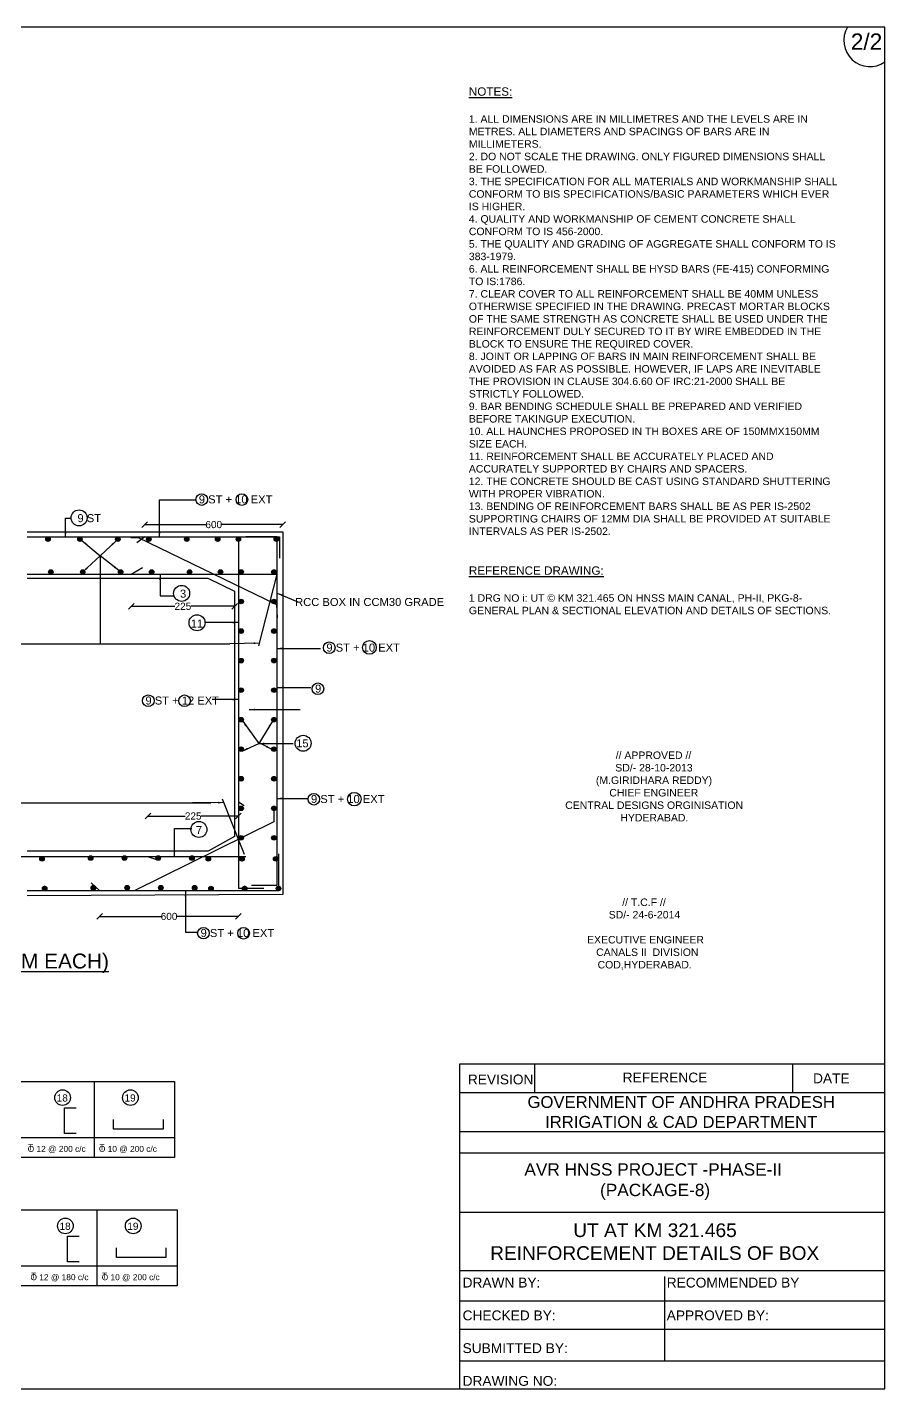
# Model space of a CAD drawing. Header units: millimetres. Extents: x 5124 to 6568637, y 2311 to 91879094.
# Drawn here: x 3749275 to 3763651, y 45933175 to 45955991 of the extents above; entities that cross this region are included whole.
import ezdxf

# ---------------------------------------------------------------- set-up
doc = ezdxf.new("R2010")
doc.units = ezdxf.units.MM
doc.header["$MEASUREMENT"] = 0
for name, color, linetype in [('DIMENSION', 7, 'Continuous'), ('DRAWING', 7, 'Continuous'), ('TEXT', 7, 'Continuous')]:
    doc.layers.add(name, color=color, linetype=linetype)
doc.styles.get("Standard").update_dxf_attribs({"font": 'arial.ttf', "height": 120})
doc.dimstyles.get("Standard").update_dxf_attribs({"dimtxt": 200, "dimasz": 110, "dimexe": 0.18, "dimexo": 0.0625, "dimgap": 0.09, "dimtad": 0, "dimtih": 1, "dimtoh": 1, "dimdec": 0, "dimzin": 0, "dimdsep": 46, "dimtxsty": 'Standard', "dimblk": 'OBLIQUE', "dimcen": 0.09, "dimse1": 1, "dimse2": 1, "dimadec": 0, "dimazin": 0, "dimtfac": 1, "dimtdec": 0, "dimtofl": 0, "dimtmove": 0, "dimatfit": 3, "dimfxl": 1, "dimtolj": 1, "dimtzin": 0, "dimarcsym": 0})

# ---------------------------------------------------------------- blocks, each defined once
blk = doc.blocks.new('_Oblique')
at = {"color": 0, "linetype": 'ByBlock', "lineweight": -2}
blk.add_line((-0.5, -0.5), (0.5, 0.5), dxfattribs=at)
blk = doc.blocks.new('*D106')
at = {"layer": 'Defpoints', "color": 0, "linetype": 'Continuous', "transparency": 16777216}
for p in [(3750490, 45941520), (3752816, 45941520), (3752816, 45941090)]:
    blk.add_point(p, dxfattribs=at)
at = {"layer": 'DIMENSION', "color": 0, "linetype": 'Continuous', "lineweight": -2, "transparency": 16777216}
for p, q in [((3750490, 45941090), (3751520, 45941090)), ((3752816, 45941090), (3751786, 45941090))]:
    blk.add_line(p, q, dxfattribs=at)
at = {"layer": 'DIMENSION', "color": 0, "linetype": 'Continuous', "lineweight": -2, "transparency": 16777216, "xscale": 95, "yscale": 95, "zscale": 95, "rotation": 180}
blk.add_blockref('_Oblique', (3750490, 45941090), dxfattribs=at)
at = {"layer": 'DIMENSION', "color": 0, "linetype": 'Continuous', "lineweight": -2, "transparency": 16777216, "xscale": 95, "yscale": 95, "zscale": 95}
blk.add_blockref('_Oblique', (3752816, 45941090), dxfattribs=at)
at = {"layer": 'DIMENSION', "color": 0, "linetype": 'Continuous', "transparency": 16777216, "insert": (3751653, 45941090), "char_height": 120, "attachment_point": 5}
blk.add_mtext('\\A1;600', dxfattribs=at)
blk = doc.blocks.new('*D107')
at = {"layer": 'Defpoints', "color": 0, "linetype": 'Continuous', "transparency": 16777216}
for p in [(3751300, 45942776), (3751300, 45942773), (3752816, 45942776)]:
    blk.add_point(p, dxfattribs=at)
at = {"layer": 'DIMENSION', "color": 0, "linetype": 'Continuous', "lineweight": -2, "transparency": 16777216}
for p, q in [((3751300, 45942773), (3751924, 45942773)), ((3752816, 45942773), (3752192, 45942773))]:
    blk.add_line(p, q, dxfattribs=at)
at = {"layer": 'DIMENSION', "color": 0, "linetype": 'Continuous', "lineweight": -2, "transparency": 16777216, "xscale": 95, "yscale": 95, "zscale": 95, "rotation": 180}
blk.add_blockref('_Oblique', (3751300, 45942773), dxfattribs=at)
at = {"layer": 'DIMENSION', "color": 0, "linetype": 'Continuous', "lineweight": -2, "transparency": 16777216, "xscale": 95, "yscale": 95, "zscale": 95}
blk.add_blockref('_Oblique', (3752816, 45942773), dxfattribs=at)
at = {"layer": 'DIMENSION', "color": 0, "linetype": 'Continuous', "transparency": 16777216, "insert": (3752058, 45942773), "char_height": 120, "attachment_point": 5}
blk.add_mtext('\\A1;225', dxfattribs=at)
blk = doc.blocks.new('*D108')
at = {"layer": 'Defpoints', "color": 0, "linetype": 'Continuous', "transparency": 16777216}
for p in [(3751019, 45946823), (3751019, 45946287), (3752750, 45946296)]:
    blk.add_point(p, dxfattribs=at)
at = {"layer": 'DIMENSION', "color": 0, "linetype": 'Continuous', "lineweight": -2, "transparency": 16777216}
for p, q in [((3751019, 45946287), (3751751, 45946287)), ((3752750, 45946287), (3752019, 45946287))]:
    blk.add_line(p, q, dxfattribs=at)
at = {"layer": 'DIMENSION', "color": 0, "linetype": 'Continuous', "lineweight": -2, "transparency": 16777216, "xscale": 95, "yscale": 95, "zscale": 95, "rotation": 180}
blk.add_blockref('_Oblique', (3751019, 45946287), dxfattribs=at)
at = {"layer": 'DIMENSION', "color": 0, "linetype": 'Continuous', "lineweight": -2, "transparency": 16777216, "xscale": 95, "yscale": 95, "zscale": 95}
blk.add_blockref('_Oblique', (3752750, 45946287), dxfattribs=at)
at = {"layer": 'DIMENSION', "color": 0, "linetype": 'Continuous', "transparency": 16777216, "insert": (3751885, 45946287), "char_height": 120, "attachment_point": 5}
blk.add_mtext('\\A1;225', dxfattribs=at)
blk = doc.blocks.new('*D109')
at = {"layer": 'Defpoints', "color": 0, "linetype": 'Continuous', "transparency": 16777216}
for p in [(3751245, 45947451), (3753560, 45947656), (3753560, 45947537)]:
    blk.add_point(p, dxfattribs=at)
at = {"layer": 'DIMENSION', "color": 0, "linetype": 'Continuous', "lineweight": -2, "transparency": 16777216}
for p, q in [((3751245, 45947656), (3752270, 45947656)), ((3753560, 45947656), (3752535, 45947656))]:
    blk.add_line(p, q, dxfattribs=at)
at = {"layer": 'DIMENSION', "color": 0, "linetype": 'Continuous', "lineweight": -2, "transparency": 16777216, "xscale": 95, "yscale": 95, "zscale": 95, "rotation": 180}
blk.add_blockref('_Oblique', (3751245, 45947656), dxfattribs=at)
at = {"layer": 'DIMENSION', "color": 0, "linetype": 'Continuous', "lineweight": -2, "transparency": 16777216, "xscale": 95, "yscale": 95, "zscale": 95}
blk.add_blockref('_Oblique', (3753560, 45947656), dxfattribs=at)
at = {"layer": 'DIMENSION', "color": 0, "linetype": 'Continuous', "transparency": 16777216, "insert": (3752402, 45947656), "char_height": 120, "attachment_point": 5}
blk.add_mtext('\\A1;600', dxfattribs=at)

msp = doc.modelspace()

# ---------------------------------------------------------------- hatches: boundary and pattern name
at = {"layer": 'DRAWING', "linetype": 'Continuous'}
for points in [[(3749587, 45947414, 1), (3749661.5, 45947414, 1)], [(3749587, 45947412.6, 1), (3749661.5, 45947412.6, 1)], [(3750121.5, 45947414, 1), (3750196, 45947414, 1)], [(3750121.5, 45947412.6, 1), (3750196, 45947412.6, 1)], [(3750757.8, 45947414, 1), (3750832.4, 45947414, 1)], [(3750757.8, 45947412.6, 1), (3750832.4, 45947412.6, 1)], [(3751276.1, 45947414, 1), (3751350.6, 45947414, 1)], [(3751276.1, 45947412.6, 1), (3751350.6, 45947412.6, 1)], [(3751912.5, 45947414, 1), (3751987, 45947414, 1)], [(3751912.5, 45947412.6, 1), (3751987, 45947412.6, 1)], [(3752431.1, 45947414, 1), (3752505.6, 45947414, 1)], [(3752431.1, 45947412.6, 1), (3752505.6, 45947412.6, 1)], [(3752778.4, 45947414, 1), (3752852.9, 45947414, 1)], [(3752778.4, 45947412.6, 1), (3752852.9, 45947412.6, 1)], [(3753414.7, 45947414, 1), (3753489.2, 45947414, 1)], [(3753414.7, 45947412.6, 1), (3753489.2, 45947412.6, 1)], [(3749634.3, 45946862.8, 1), (3749708.8, 45946862.8, 1)], [(3749634.3, 45946861.3, 1), (3749708.8, 45946861.3, 1)], [(3750168.8, 45946862.8, 1), (3750243.3, 45946862.8, 1)], [(3750168.8, 45946861.3, 1), (3750243.3, 45946861.3, 1)], [(3750805.1, 45946862.8, 1), (3750879.7, 45946862.8, 1)], [(3750805.1, 45946861.3, 1), (3750879.7, 45946861.3, 1)], [(3751323.4, 45946862.8, 1), (3751397.9, 45946862.8, 1)], [(3751323.4, 45946861.3, 1), (3751397.9, 45946861.3, 1)], [(3751959.7, 45946862.8, 1), (3752034.3, 45946862.8, 1)], [(3751959.7, 45946861.3, 1), (3752034.3, 45946861.3, 1)], [(3752478.3, 45946862.8, 1), (3752552.9, 45946862.8, 1)], [(3752478.3, 45946861.3, 1), (3752552.9, 45946861.3, 1)], [(3752824.3, 45946862.8, 1), (3752898.8, 45946862.8, 1)], [(3752824.3, 45946861.3, 1), (3752898.8, 45946861.3, 1)], [(3752825.7, 45946862.8, 1), (3752900.2, 45946862.8, 1)], [(3752825.7, 45946861.3, 1), (3752900.2, 45946861.3, 1)], [(3753372.9, 45946862.8, 1), (3753447.4, 45946862.8, 1)], [(3753372.9, 45946861.3, 1), (3753447.4, 45946861.3, 1)], [(3753374.3, 45946862.8, 1), (3753448.8, 45946862.8, 1)], [(3753374.3, 45946861.3, 1), (3753448.8, 45946861.3, 1)], [(3752824.3, 45946367.8, 1), (3752898.8, 45946367.8, 1)], [(3752824.3, 45946366.4, 1), (3752898.8, 45946366.4, 1)], [(3752825.7, 45946367.8, 1), (3752900.2, 45946367.8, 1)], [(3752825.7, 45946366.4, 1), (3752900.2, 45946366.4, 1)], [(3753372.9, 45946367.8, 1), (3753447.4, 45946367.8, 1)], [(3753372.9, 45946366.4, 1), (3753447.4, 45946366.4, 1)], [(3753374.3, 45946367.8, 1), (3753448.8, 45946367.8, 1)], [(3753374.3, 45946366.4, 1), (3753448.8, 45946366.4, 1)], [(3752824.3, 45945872.9, 1), (3752898.8, 45945872.9, 1)], [(3752824.3, 45945871.5, 1), (3752898.8, 45945871.5, 1)], [(3752825.7, 45945872.9, 1), (3752900.2, 45945872.9, 1)], [(3752825.7, 45945871.5, 1), (3752900.2, 45945871.5, 1)], [(3753372.9, 45945872.9, 1), (3753447.4, 45945872.9, 1)], [(3753372.9, 45945871.5, 1), (3753447.4, 45945871.5, 1)], [(3753374.3, 45945872.9, 1), (3753448.8, 45945872.9, 1)], [(3753374.3, 45945871.5, 1), (3753448.8, 45945871.5, 1)], [(3752824.3, 45945378, 1), (3752898.8, 45945378, 1)], [(3752824.3, 45945376.6, 1), (3752898.8, 45945376.6, 1)], [(3752825.7, 45945378, 1), (3752900.2, 45945378, 1)], [(3752825.7, 45945376.6, 1), (3752900.2, 45945376.6, 1)], [(3753372.9, 45945378, 1), (3753447.4, 45945378, 1)], [(3753372.9, 45945376.6, 1), (3753447.4, 45945376.6, 1)], [(3753374.3, 45945378, 1), (3753448.8, 45945378, 1)], [(3753374.3, 45945376.6, 1), (3753448.8, 45945376.6, 1)], [(3752824.3, 45944883, 1), (3752898.8, 45944883, 1)], [(3752824.3, 45944881.6, 1), (3752898.8, 45944881.6, 1)], [(3752825.7, 45944883, 1), (3752900.2, 45944883, 1)], [(3752825.7, 45944881.6, 1), (3752900.2, 45944881.6, 1)], [(3753372.9, 45944883, 1), (3753447.4, 45944883, 1)], [(3753372.9, 45944881.6, 1), (3753447.4, 45944881.6, 1)], [(3753374.3, 45944883, 1), (3753448.8, 45944883, 1)], [(3753374.3, 45944881.6, 1), (3753448.8, 45944881.6, 1)], [(3752824.3, 45944388.1, 1), (3752898.8, 45944388.1, 1)], [(3752824.3, 45944386.7, 1), (3752898.8, 45944386.7, 1)], [(3752825.7, 45944388.1, 1), (3752900.2, 45944388.1, 1)], [(3752825.7, 45944386.7, 1), (3752900.2, 45944386.7, 1)], [(3753372.9, 45944388.1, 1), (3753447.4, 45944388.1, 1)], [(3753372.9, 45944386.7, 1), (3753447.4, 45944386.7, 1)], [(3753374.3, 45944388.1, 1), (3753448.8, 45944388.1, 1)], [(3753374.3, 45944386.7, 1), (3753448.8, 45944386.7, 1)], [(3752824.3, 45943893.2, 1), (3752898.8, 45943893.2, 1)], [(3752824.3, 45943891.8, 1), (3752898.8, 45943891.8, 1)], [(3752825.7, 45943893.2, 1), (3752900.2, 45943893.2, 1)], [(3752825.7, 45943891.8, 1), (3752900.2, 45943891.8, 1)], [(3753372.9, 45943893.2, 1), (3753447.4, 45943893.2, 1)], [(3753372.9, 45943891.8, 1), (3753447.4, 45943891.8, 1)], [(3753374.3, 45943893.2, 1), (3753448.8, 45943893.2, 1)], [(3753374.3, 45943891.8, 1), (3753448.8, 45943891.8, 1)], [(3752824.3, 45943398.2, 1), (3752898.8, 45943398.2, 1)], [(3752824.3, 45943396.8, 1), (3752898.8, 45943396.8, 1)], [(3752825.7, 45943398.2, 1), (3752900.2, 45943398.2, 1)], [(3752825.7, 45943396.8, 1), (3752900.2, 45943396.8, 1)], [(3753372.9, 45943398.2, 1), (3753447.4, 45943398.2, 1)], [(3753372.9, 45943396.8, 1), (3753447.4, 45943396.8, 1)], [(3753374.3, 45943398.2, 1), (3753448.8, 45943398.2, 1)], [(3753374.3, 45943396.8, 1), (3753448.8, 45943396.8, 1)], [(3752824.3, 45942903.3, 1), (3752898.8, 45942903.3, 1)], [(3752824.3, 45942901.9, 1), (3752898.8, 45942901.9, 1)], [(3752825.7, 45942903.3, 1), (3752900.2, 45942903.3, 1)], [(3752825.7, 45942901.9, 1), (3752900.2, 45942901.9, 1)], [(3753372.9, 45942903.3, 1), (3753447.4, 45942903.3, 1)], [(3753372.9, 45942901.9, 1), (3753447.4, 45942901.9, 1)], [(3753374.3, 45942903.3, 1), (3753448.8, 45942903.3, 1)], [(3753374.3, 45942901.9, 1), (3753448.8, 45942901.9, 1)], [(3752824.3, 45942408.4, 1), (3752898.8, 45942408.4, 1)], [(3752824.3, 45942407, 1), (3752898.8, 45942407, 1)], [(3752825.7, 45942408.4, 1), (3752900.2, 45942408.4, 1)], [(3752825.7, 45942407, 1), (3752900.2, 45942407, 1)], [(3753372.9, 45942408.4, 1), (3753447.4, 45942408.4, 1)], [(3753372.9, 45942407, 1), (3753447.4, 45942407, 1)], [(3753374.3, 45942408.4, 1), (3753448.8, 45942408.4, 1)], [(3753374.3, 45942407, 1), (3753448.8, 45942407, 1)], [(3749484.2, 45942056.6, 1), (3749558.7, 45942056.6, 1)], [(3749484.2, 45942055.2, 1), (3749558.7, 45942055.2, 1)], [(3749485.6, 45942056.6, 1), (3749560.1, 45942056.6, 1)], [(3749485.6, 45942055.2, 1), (3749560.1, 45942055.2, 1)], [(3750301.4, 45942069.2, 1), (3750375.9, 45942069.2, 1)], [(3750301.4, 45942067.8, 1), (3750375.9, 45942067.8, 1)], [(3750302.8, 45942069.2, 1), (3750377.3, 45942069.2, 1)], [(3750302.8, 45942067.8, 1), (3750377.3, 45942067.8, 1)], [(3750867, 45942069.2, 1), (3750941.5, 45942069.2, 1)], [(3750867, 45942067.8, 1), (3750941.5, 45942067.8, 1)], [(3750868.4, 45942069.2, 1), (3750943, 45942069.2, 1)], [(3750868.4, 45942067.8, 1), (3750943, 45942067.8, 1)], [(3751432.6, 45942069.2, 1), (3751507.2, 45942069.2, 1)], [(3751432.6, 45942067.8, 1), (3751507.2, 45942067.8, 1)], [(3751434.1, 45942069.2, 1), (3751508.6, 45942069.2, 1)], [(3751434.1, 45942067.8, 1), (3751508.6, 45942067.8, 1)], [(3751998.3, 45942069.2, 1), (3752072.8, 45942069.2, 1)], [(3751998.3, 45942067.8, 1), (3752072.8, 45942067.8, 1)], [(3751999.7, 45942069.2, 1), (3752074.2, 45942069.2, 1)], [(3751999.7, 45942067.8, 1), (3752074.2, 45942067.8, 1)], [(3752272.3, 45942056.6, 1), (3752346.9, 45942056.6, 1)], [(3752272.3, 45942055.2, 1), (3752346.9, 45942055.2, 1)], [(3752273.8, 45942056.6, 1), (3752348.3, 45942056.6, 1)], [(3752273.8, 45942055.2, 1), (3752348.3, 45942055.2, 1)], [(3752838, 45942056.6, 1), (3752912.5, 45942056.6, 1)], [(3752838, 45942055.2, 1), (3752912.5, 45942055.2, 1)], [(3752839.4, 45942056.6, 1), (3752913.9, 45942056.6, 1)], [(3752839.4, 45942055.2, 1), (3752913.9, 45942055.2, 1)], [(3753403.6, 45942056.6, 1), (3753478.1, 45942056.6, 1)], [(3753403.6, 45942055.2, 1), (3753478.1, 45942055.2, 1)], [(3753405, 45942056.6, 1), (3753479.6, 45942056.6, 1)], [(3753405, 45942055.2, 1), (3753479.6, 45942055.2, 1)], [(3749529.2, 45941559.7, 1), (3749603.7, 45941559.7, 1)], [(3749529.2, 45941558.3, 1), (3749603.7, 45941558.3, 1)], [(3749530.6, 45941559.7, 1), (3749605.1, 45941559.7, 1)], [(3749530.6, 45941558.3, 1), (3749605.1, 45941558.3, 1)], [(3750346.4, 45941572.2, 1), (3750420.9, 45941572.2, 1)], [(3750346.4, 45941570.8, 1), (3750420.9, 45941570.8, 1)], [(3750347.8, 45941572.2, 1), (3750422.3, 45941572.2, 1)], [(3750347.8, 45941570.8, 1), (3750422.3, 45941570.8, 1)], [(3750912, 45941572.2, 1), (3750986.6, 45941572.2, 1)], [(3750912, 45941570.8, 1), (3750986.6, 45941570.8, 1)], [(3750913.4, 45941572.2, 1), (3750988, 45941572.2, 1)], [(3750913.4, 45941570.8, 1), (3750988, 45941570.8, 1)], [(3751477.7, 45941572.2, 1), (3751552.2, 45941572.2, 1)], [(3751477.7, 45941570.8, 1), (3751552.2, 45941570.8, 1)], [(3751479.1, 45941572.2, 1), (3751553.6, 45941572.2, 1)], [(3751479.1, 45941570.8, 1), (3751553.6, 45941570.8, 1)], [(3752043.3, 45941572.2, 1), (3752117.8, 45941572.2, 1)], [(3752043.3, 45941570.8, 1), (3752117.8, 45941570.8, 1)], [(3752044.7, 45941572.2, 1), (3752119.2, 45941572.2, 1)], [(3752044.7, 45941570.8, 1), (3752119.2, 45941570.8, 1)], [(3752317.4, 45941559.7, 1), (3752391.9, 45941559.7, 1)], [(3752317.4, 45941558.3, 1), (3752391.9, 45941558.3, 1)], [(3752318.8, 45941559.7, 1), (3752393.3, 45941559.7, 1)], [(3752318.8, 45941558.3, 1), (3752393.3, 45941558.3, 1)], [(3752883, 45941559.7, 1), (3752957.5, 45941559.7, 1)], [(3752883, 45941558.3, 1), (3752957.5, 45941558.3, 1)], [(3752884.4, 45941559.7, 1), (3752958.9, 45941559.7, 1)], [(3752884.4, 45941558.3, 1), (3752958.9, 45941558.3, 1)], [(3753448.6, 45941559.7, 1), (3753523.2, 45941559.7, 1)], [(3753448.6, 45941558.3, 1), (3753523.2, 45941558.3, 1)], [(3753450, 45941559.7, 1), (3753524.6, 45941559.7, 1)], [(3753450, 45941558.3, 1), (3753524.6, 45941558.3, 1)]]:
    msp.add_hatch(color=256, dxfattribs=at).paths.add_polyline_path(points)

# ---------------------------------------------------------------- linework, layer by layer
at = {"layer": 'DIMENSION', "linetype": 'Continuous'}
for centre, radius in [((3752200.3, 45948076.8), 97.5), ((3752874.4, 45948075.1), 97.5), ((3750145, 45947769.2), 134.2), ((3751863.9, 45946504.3), 134.2), ((3752121.8, 45946012.3), 134.2), ((3754338.1, 45945592.4), 97.5), ((3754148, 45944904.9), 97.5), ((3751305.5, 45944705.5), 97.5), ((3751913.1, 45944703.8), 97.5), ((3753900.9, 45943991.3), 134.2), ((3754079.8, 45943055.2), 97.5), ((3752153.6, 45942547.5), 134.2), ((3752229.6, 45940810.2), 97.5), ((3752901.7, 45940808.5), 97.5)]:
    msp.add_circle(centre, radius, dxfattribs=at)
at = {"layer": 'DRAWING', "linetype": 'Continuous'}
for p, q in [((3749275.2, 45947451.3), (3753502.1, 45947451.3)), ((3753494.1, 45941520), (3749275.2, 45941520)), ((3749900.9, 45937884.2), (3750098, 45937884.2)), ((3749900.9, 45937452.2), (3749900.9, 45937884.2)), ((3750722.6, 45937524), (3750722.6, 45937687.9)), ((3751552.3, 45937687.9), (3751552.3, 45937524)), ((3750098, 45937452.2), (3749900.9, 45937452.2)), ((3751552.3, 45937524), (3750722.6, 45937524)), ((3749947.9, 45935734.2), (3750145, 45935734.2)), ((3749947.9, 45935302.3), (3749947.9, 45935734.2)), ((3750769.6, 45935374.1), (3750769.6, 45935538)), ((3751599.3, 45935538), (3751599.3, 45935374.1))]:
    msp.add_line(p, q, dxfattribs=at)
for points in [[(3763651.2, 45955991.2), (3731185.6, 45955991.2), (3731185.6, 45933175.2), (3763651.2, 45933175.2)], [(3733600.8, 45938321.5), (3751743.9, 45938321.5), (3751743.9, 45937048.9), (3733600.8, 45937048.9)], [(3733647.8, 45936171.6), (3751790.9, 45936171.6), (3751790.9, 45934898.9), (3733647.8, 45934898.9)]]:
    msp.add_lwpolyline(points, close=True, dxfattribs=at)
for points in [[(3749275.2, 45947537), (3753560.2, 45947537), (3753560.2, 45941459.6), (3749275.2, 45941434.3)], [(3751244.6, 45947451.3), (3751114.1, 45947353.7)], [(3752815.6, 45947449.9), (3752815.6, 45941565.8), (3753241.4, 45941565.8)], [(3753037, 45941615.7), (3753466.6, 45941615.7), (3753466.6, 45947451.3), (3752938.5, 45947451.3)], [(3753502.1, 45947451.3), (3753502.1, 45947092.7)], [(3751013, 45947439.6), (3751132.9, 45947439.6), (3753454.2, 45946315.8), (3753466.6, 45946095.6)], [(3750500.8, 45947134), (3750500.8, 45945660.7)], [(3749275.2, 45946823.3), (3753466.6, 45946823.3)], [(3751019.4, 45946823.3), (3751210.3, 45946935.3)], [(3753155.9, 45945624.4), (3753466.6, 45946823.3)], [(3749275.2, 45946761.2), (3752301.1, 45946761.2), (3752750, 45946540.8), (3752750, 45942428.5), (3752308.1, 45942184.5), (3749275.2, 45942184.5)], [(3733338.9, 45943012.8), (3733690, 45942093.7), (3752938.9, 45942093.7)], [(3753410.1, 45942901.9), (3753410.1, 45942676.3), (3751068.1, 45941520), (3750490.2, 45941520), (3750347.4, 45941652.3)], [(3752918.8, 45942129.7), (3752546.2, 45943054.1)], [(3752815.6, 45943011.3), (3752914.2, 45942951.9)], [(3751289.9, 45942093.7), (3751444.3, 45942042.1)], [(3753494.1, 45941520), (3753494.1, 45942141.5)], [(3750396.4, 45938321.5), (3750396.4, 45937048.9)], [(3733600.8, 45937383.4), (3751743.9, 45937383.4)], [(3750443.4, 45936171.6), (3750443.4, 45934898.9)]]:
    msp.add_lwpolyline(points, dxfattribs=at)
for centre, radius in [((3749624.3, 45947414), 37.3), ((3749624.3, 45947412.6), 37.3), ((3750158.8, 45947414), 37.3), ((3750158.8, 45947412.6), 37.3), ((3750795.1, 45947414), 37.3), ((3750795.1, 45947412.6), 37.3), ((3751313.4, 45947414), 37.3), ((3751313.4, 45947412.6), 37.3), ((3751949.7, 45947414), 37.3), ((3751949.7, 45947412.6), 37.3), ((3752468.3, 45947414), 37.3), ((3752468.3, 45947412.6), 37.3), ((3752815.6, 45947414), 37.3), ((3752815.6, 45947412.6), 37.3), ((3753452, 45947414), 37.3), ((3753452, 45947412.6), 37.3), ((3749671.5, 45946862.8), 37.3), ((3749671.5, 45946861.3), 37.3), ((3750206.1, 45946862.8), 37.3), ((3750206.1, 45946861.3), 37.3), ((3750842.4, 45946862.8), 37.3), ((3750842.4, 45946861.3), 37.3), ((3751360.7, 45946862.8), 37.3), ((3751360.7, 45946861.3), 37.3), ((3751997, 45946862.8), 37.3), ((3751997, 45946861.3), 37.3), ((3752515.6, 45946862.8), 37.3), ((3752515.6, 45946861.3), 37.3), ((3752861.5, 45946862.8), 37.3), ((3752861.5, 45946861.3), 37.3), ((3752862.9, 45946862.8), 37.3), ((3752862.9, 45946861.3), 37.3), ((3753410.1, 45946862.8), 37.3), ((3753410.1, 45946861.3), 37.3), ((3753411.5, 45946862.8), 37.3), ((3753411.5, 45946861.3), 37.3), ((3752861.5, 45946367.8), 37.3), ((3752861.5, 45946366.4), 37.3), ((3752862.9, 45946367.8), 37.3), ((3752862.9, 45946366.4), 37.3), ((3753410.1, 45946367.8), 37.3), ((3753410.1, 45946366.4), 37.3), ((3753411.5, 45946367.8), 37.3), ((3753411.5, 45946366.4), 37.3), ((3752861.5, 45945872.9), 37.3), ((3752861.5, 45945871.5), 37.3), ((3752862.9, 45945872.9), 37.3), ((3752862.9, 45945871.5), 37.3), ((3753410.1, 45945872.9), 37.3), ((3753410.1, 45945871.5), 37.3), ((3753411.5, 45945872.9), 37.3), ((3753411.5, 45945871.5), 37.3), ((3755011.4, 45945597.7), 114.3), ((3752861.5, 45945378), 37.3), ((3752861.5, 45945376.6), 37.3), ((3752862.9, 45945378), 37.3), ((3752862.9, 45945376.6), 37.3), ((3753410.1, 45945378), 37.3), ((3753410.1, 45945376.6), 37.3), ((3753411.5, 45945378), 37.3), ((3753411.5, 45945376.6), 37.3), ((3752861.5, 45944883), 37.3), ((3752861.5, 45944881.6), 37.3), ((3752862.9, 45944883), 37.3), ((3752862.9, 45944881.6), 37.3), ((3753410.1, 45944883), 37.3), ((3753410.1, 45944881.6), 37.3), ((3753411.5, 45944883), 37.3), ((3753411.5, 45944881.6), 37.3), ((3752861.5, 45944388.1), 37.3), ((3752861.5, 45944386.7), 37.3), ((3752862.9, 45944388.1), 37.3), ((3752862.9, 45944386.7), 37.3), ((3753410.1, 45944388.1), 37.3), ((3753410.1, 45944386.7), 37.3), ((3753411.5, 45944388.1), 37.3), ((3753411.5, 45944386.7), 37.3), ((3752861.5, 45943893.2), 37.3), ((3752861.5, 45943891.8), 37.3), ((3752862.9, 45943893.2), 37.3), ((3752862.9, 45943891.8), 37.3), ((3753410.1, 45943893.2), 37.3), ((3753410.1, 45943891.8), 37.3), ((3753411.5, 45943893.2), 37.3), ((3753411.5, 45943891.8), 37.3), ((3752861.5, 45943398.2), 37.3), ((3752861.5, 45943396.8), 37.3), ((3752862.9, 45943398.2), 37.3), ((3752862.9, 45943396.8), 37.3), ((3753410.1, 45943398.2), 37.3), ((3753410.1, 45943396.8), 37.3), ((3753411.5, 45943398.2), 37.3), ((3753411.5, 45943396.8), 37.3), ((3754758.1, 45943055.9), 112.9), ((3752861.5, 45942903.3), 37.3), ((3752861.5, 45942901.9), 37.3), ((3752862.9, 45942903.3), 37.3), ((3752862.9, 45942901.9), 37.3), ((3753410.1, 45942903.3), 37.3), ((3753410.1, 45942901.9), 37.3), ((3753411.5, 45942903.3), 37.3), ((3753411.5, 45942901.9), 37.3), ((3752861.5, 45942408.4), 37.3), ((3752861.5, 45942407), 37.3), ((3752862.9, 45942408.4), 37.3), ((3752862.9, 45942407), 37.3), ((3753410.1, 45942408.4), 37.3), ((3753410.1, 45942407), 37.3), ((3753411.5, 45942408.4), 37.3), ((3753411.5, 45942407), 37.3), ((3749521.4, 45942056.6), 37.3), ((3749521.4, 45942055.2), 37.3), ((3749522.9, 45942056.6), 37.3), ((3749522.9, 45942055.2), 37.3), ((3750338.6, 45942069.2), 37.3), ((3750338.6, 45942067.8), 37.3), ((3750340.1, 45942069.2), 37.3), ((3750340.1, 45942067.8), 37.3), ((3750904.3, 45942069.2), 37.3), ((3750904.3, 45942067.8), 37.3), ((3750905.7, 45942069.2), 37.3), ((3750905.7, 45942067.8), 37.3), ((3751469.9, 45942069.2), 37.3), ((3751469.9, 45942067.8), 37.3), ((3751471.3, 45942069.2), 37.3), ((3751471.3, 45942067.8), 37.3), ((3752035.5, 45942069.2), 37.3), ((3752035.5, 45942067.8), 37.3), ((3752037, 45942069.2), 37.3), ((3752037, 45942067.8), 37.3), ((3752309.6, 45942056.6), 37.3), ((3752309.6, 45942055.2), 37.3), ((3752311, 45942056.6), 37.3), ((3752311, 45942055.2), 37.3), ((3752875.2, 45942056.6), 37.3), ((3752875.2, 45942055.2), 37.3), ((3752876.7, 45942056.6), 37.3), ((3752876.7, 45942055.2), 37.3), ((3753440.9, 45942056.6), 37.3), ((3753440.9, 45942055.2), 37.3), ((3753442.3, 45942056.6), 37.3), ((3753442.3, 45942055.2), 37.3), ((3749566.5, 45941559.7), 37.3), ((3749566.5, 45941558.3), 37.3), ((3749567.9, 45941559.7), 37.3), ((3749567.9, 45941558.3), 37.3), ((3750383.7, 45941572.2), 37.3), ((3750383.7, 45941570.8), 37.3), ((3750385.1, 45941572.2), 37.3), ((3750385.1, 45941570.8), 37.3), ((3750949.3, 45941572.2), 37.3), ((3750949.3, 45941570.8), 37.3), ((3750950.7, 45941572.2), 37.3), ((3750950.7, 45941570.8), 37.3), ((3751514.9, 45941572.2), 37.3), ((3751514.9, 45941570.8), 37.3), ((3751516.3, 45941572.2), 37.3), ((3751516.3, 45941570.8), 37.3), ((3752080.6, 45941572.2), 37.3), ((3752080.6, 45941570.8), 37.3), ((3752082, 45941572.2), 37.3), ((3752082, 45941570.8), 37.3), ((3752354.6, 45941559.7), 37.3), ((3752354.6, 45941558.3), 37.3), ((3752356, 45941559.7), 37.3), ((3752356, 45941558.3), 37.3), ((3752920.3, 45941559.7), 37.3), ((3752920.3, 45941558.3), 37.3), ((3752921.7, 45941559.7), 37.3), ((3752921.7, 45941558.3), 37.3), ((3753485.9, 45941559.7), 37.3), ((3753485.9, 45941558.3), 37.3), ((3753487.3, 45941559.7), 37.3), ((3753487.3, 45941558.3), 37.3), ((3749867.9, 45938053.9), 131.6), ((3751004.7, 45938053.9), 131.6), ((3749914.9, 45935903.9), 131.6), ((3751051.7, 45935903.9), 131.6)]:
    msp.add_circle(centre, radius, dxfattribs=at)
at = {"layer": 'DRAWING'}
msp.add_arc((3763401, 45955766.6), 436.4, 149.02429, 304.97615, dxfattribs=at)
at = {"layer": 'TEXT', "linetype": 'Continuous'}
for p, q in [((3751599.3, 45935374.1), (3750769.6, 45935374.1)), ((3750145, 45935302.3), (3749947.9, 45935302.3))]:
    msp.add_line(p, q, dxfattribs=at)
msp.add_lwpolyline([(3763651.2, 45938616.6), (3756522.4, 45938616.6), (3756522.4, 45933175.2), (3763651.2, 45933175.2)], close=True, dxfattribs=at)
for points in [[(3757780.1, 45938616.6), (3757780.1, 45938134.5)], [(3762102.7, 45938616.6), (3762102.7, 45938134.5)], [(3763651.2, 45938134.5), (3756522.4, 45938134.5)], [(3763651.2, 45937478.9), (3756522.4, 45937478.9)], [(3763651.2, 45937122), (3756522.4, 45937122)], [(3763651.2, 45936129.5), (3756522.4, 45936129.5)], [(3733647.8, 45935233.5), (3751790.9, 45935233.5)], [(3763651.2, 45935154.1), (3756522.4, 45935154.1)], [(3759960.5, 45935056.9), (3759960.5, 45933635.3)], [(3763651.2, 45934641.7), (3756522.4, 45934641.7)], [(3763651.2, 45934167), (3756522.4, 45934167)], [(3763651.2, 45933635.3), (3756522.4, 45933635.3)]]:
    msp.add_lwpolyline(points, dxfattribs=at)

# ---------------------------------------------------------------- texts
at = {"layer": 'DRAWING'}
for s, height, p in [('2/2', 271.94, (3763081.4, 45955614.9)), ('18', 120, (3749769.6, 45937988.4)), ('19', 120, (3750906.4, 45937988.4)), ('18', 120, (3749816.6, 45935838.5)), ('19', 120, (3750953.4, 45935838.5))]:
    msp.add_text(s, height=height, dxfattribs=at).set_placement(p)
at = {"layer": 'TEXT'}
for s, height, p in [('9 ST + 10 EXT', 134.117, (3752152, 45948012.6)), ('9 ST ', 134.12, (3750117.5, 45947697.4)), ('3', 134.1, (3751836.5, 45946432.4)), ('RCC BOX IN CCM30 GRADE', 134.117, (3753765.9, 45946292.5)), ('11', 134.12, (3752016.8, 45945931.1)), ('9 ST + 10 EXT', 134.117, (3754289.8, 45945528.2)), ('9  ', 134.12, (3754099.7, 45944840.7)), ('9 ST + 12 EXT', 134.117, (3751257.2, 45944641.3)), ('15', 134.12, (3753783.8, 45943923.9)), ('9 ST + 10 EXT', 134.117, (3754031.5, 45942991)), ('7', 134.1, (3752103.2, 45942471.7)), ('9 ST + 10 EXT', 134.117, (3752181.4, 45940746)), ('%%UREINFORCEMENT DETAILS OF BARREL  (2VENTS OF 1.800M*1.200M EACH)', 250, (3737974.1, 45940217.9)), ('O 12 @ 200 c/c', 100, (3749283.4, 45937145)), ('T', 100, (3749292, 45937172.9)), ('O 10 @ 200 c/c', 100, (3750476.8, 45937145)), ('T', 100, (3750485.5, 45937172.9)), ('O 12 @ 180 c/c', 100, (3749330.4, 45934995)), ('T', 100, (3749339, 45935022.9)), ('O 10 @ 200 c/c', 100, (3750523.8, 45934995)), ('T', 100, (3750532.5, 45935022.9))]:
    msp.add_text(s, height=height, dxfattribs=at).set_placement(p)
at = {"layer": 'TEXT', "linetype": 'Continuous', "attachment_point": 1}
for s, insert, char_height, width in [('{\\H1.1148x;\\LNOTES: \\P\\P}1. ALL DIMENSIONS ARE IN MILLIMETRES AND THE LEVELS ARE IN METRES. ALL DIAMETERS AND SPACINGS OF BARS ARE IN MILLIMETERS. \\P2. DO NOT SCALE THE DRAWING. ONLY FIGURED DIMENSIONS SHALL BE FOLLOWED. \\P3. THE SPECIFICATION FOR ALL MATERIALS AND WORKMANSHIP SHALL CONFORM TO BIS SPECIFICATIONS/BASIC PARAMETERS WHICH EVER IS HIGHER. \\P4. QUALITY AND WORKMANSHIP OF CEMENT CONCRETE SHALL CONFORM TO IS 456-2000. \\P5. THE QUALITY AND GRADING OF AGGREGATE SHALL CONFORM TO IS 383-1979. \\P6. ALL REINFORCEMENT SHALL BE HYSD BARS (FE-415) CONFORMING TO IS:1786. \\P7. CLEAR COVER TO ALL REINFORCEMENT SHALL BE 40MM UNLESS OTHERWISE SPECIFIED IN THE DRAWING. PRECAST MORTAR BLOCKS OF THE SAME STRENGTH AS CONCRETE SHALL BE USED UNDER THE REINFORCEMENT DULY SECURED TO IT BY WIRE EMBEDDED IN THE BLOCK TO ENSURE THE REQUIRED COVER. \\P8. JOINT OR LAPPING OF BARS IN MAIN REINFORCEMENT SHALL BE AVOIDED AS FAR AS POSSIBLE. HOWEVER, IF LAPS ARE INEVITABLE THE PROVISION IN CLAUSE 304.6.60 OF IRC:21-2000 SHALL BE STRICTLY FOLLOWED. \\P9. BAR BENDING SCHEDULE SHALL BE PREPARED AND VERIFIED BEFORE TAKINGUP EXECUTION. \\P10. ALL HAUNCHES PROPOSED IN TH BOXES ARE OF 150MMX150MM SIZE EACH. \\P11. REINFORCEMENT SHALL BE ACCURATELY PLACED AND ACCURATELY SUPPORTED BY CHAIRS AND SPACERS. \\P12. THE CONCRETE SHOULD BE CAST USING STANDARD SHUTTERING WITH PROPER VIBRATION. \\P13. BENDING OF REINFORCEMENT BARS SHALL BE AS PER IS-2502 SUPPORTING CHAIRS OF 12MM DIA SHALL BE PROVIDED AT SUITABLE INTERVALS AS PER IS-2502. \\P\\P{\\H1.1148x;\\L\\PREFERENCE DRAWING: \\P\\P}1 DRG NO i: UT © KM 321.465 ON HNSS MAIN CANAL, PH-II, PKG-8- GENERAL PLAN & SECTIONAL ELEVATION AND DETAILS OF SECTIONS. ', (3756678.9, 45954983.3), 125.5812, 6171.389), ('\\pi1379;// APPROVED //\\P\\pi1372.1;SD/- 28-10-2013\\P\\pi1046.5;(M.GIRIDHARA REDDY)\\P\\pi1272.4;CHIEF ENGINEER \\P\\pi532.79;CENTRAL DESIGNS ORGINISATION\\P\\pi1457;HYDERABAD.', (3757761.1, 45943854.4), 125.581, 4025.295), ('\\pi1647.2;// T.C.F //\\P\\pi1421.1;SD/- 24-6-2014\\P\\pi2012.6;\\P\\pi1009.7; EXECUTIVE ENGINEER\\P\\pi1113.2;  CANALS II  DIVISION \\P\\pi1235;COD,HYDERABAD.', (3757601.8, 45941391.1), 125.581, 4025.295)]:
    msp.add_mtext(s, dxfattribs=dict(at, insert=insert, char_height=char_height, width=width))
at = {"layer": 'TEXT', "attachment_point": 1}
for s, insert, char_height, width in [('REVISION', (3756661.6, 45938440.9), 164.7, 1536.745), ('REFERENCE', (3759257.7, 45938473.3), 164.7, 1536.745), ('DATE', (3762449, 45938459.5), 164.7, 1536.745), ('\\pi1909.3;AVR HNSS PROJECT -PHASE-II\\P\\pi3097.2; (PACKAGE-8)\\P\\pi4014.9; ', (3755700.6, 45936954.5), 206.764, 8110.047), ('\\pi2206.7;UT AT KM 321.465\\P\\pi813.78;REINFORCEMENT DETAILS OF BOX ', (3756222.2, 45935946.6), 229.254, 7116.676), ('DRAWN BY:^I^I^I^I  RECOMMENDED BY\\P\\PCHECKED BY:^I^I^I  APPROVED BY:\\P\\PSUBMITTED BY:\\P\\PDRAWING NO: ', (3756573.8, 45935036.7), 164.704, 6575.327)]:
    msp.add_mtext(s, dxfattribs=dict(at, insert=insert, char_height=char_height, width=width))
at = {"layer": 'TEXT', "color": 7, "insert": (3760238.5, 45937812.3), "char_height": 200, "width": 7845.649, "attachment_point": 5}
msp.add_mtext('GOVERNMENT OF ANDHRA PRADESH\\PIRRIGATION & CAD DEPARTMENT', dxfattribs=at)

# ---------------------------------------------------------------- dimensions: what is measured, and where the dimension line sits
at = {"layer": 'DIMENSION', "linetype": 'Continuous'}
for base, p1, p2, text, picture, middle in [((3753560.2, 45947656.2), (3751244.6, 45947451.3), (3753560.2, 45947537), '600', '*D109', (3752402.4, 45947656.2)), ((3751019.4, 45946286.9), (3752750, 45946296.3), (3751019.4, 45946823.3), '225', '*D108', (3751884.7, 45946286.9)), ((3751300.2, 45942773), (3752815.6, 45942776.3), (3751300.2, 45942776.3), '225', '*D107', (3752057.9, 45942773)), ((3752815.6, 45941090.2), (3750490.2, 45941520), (3752815.6, 45941520), '600', '*D106', (3751652.9, 45941090.2))]:
    dim = msp.add_linear_dim(base=base, p1=p1, p2=p2, text=text, dimstyle='Standard', override={"dimasz": 95, "dimarcsym": 1}, dxfattribs=at)
    dim.commit()
    dim.dimension.update_dxf_attribs({"geometry": picture, "text_midpoint": middle})

# ---------------------------------------------------------------- leaders
at = {"layer": 'DRAWING', "linetype": 'Continuous'}
for points in [[(3751495.2, 45947451.3), (3751495.2, 45948073.3), (3752090.1, 45948073.3)], [(3749919.6, 45947451.3), (3749919.6, 45947763.4), (3750006.2, 45947763.4)], [(3750189.3, 45947391.3), (3750500.8, 45947134)], [(3750768, 45947387), (3750500.8, 45947134)], [(3750206.1, 45946862.8), (3750500.8, 45947134)], [(3750813.2, 45946885.9), (3750500.8, 45947134)], [(3751501.9, 45946823.3), (3751501.9, 45946463.1), (3751726.8, 45946463.1)], [(3753466.6, 45946509.6), (3753811.3, 45946361.8)], [(3752815.6, 45946015.5), (3752246.3, 45946015.5)], [(3744077.4, 45945660.7), (3752673.1, 45945660.7)], [(3753164.9, 45945671), (3752673.1, 45945660.7)], [(3753466.6, 45945582.7), (3754191.7, 45945582.7)], [(3753466.6, 45944925), (3754029, 45944925)], [(3752815.6, 45944723.7), (3752376.6, 45944723.7)], [(3752995.5, 45944556), (3753852.4, 45944556)], [(3752887, 45944360.9), (3753157.7, 45943987.6)], [(3753384.5, 45944361.1), (3753157.7, 45943987.6)], [(3752881, 45943861.4), (3753157.7, 45943987.6)], [(3753372.9, 45943891.8), (3753135.7, 45944018)], [(3753157.7, 45943987.6), (3753735.6, 45943987.6)], [(3743226.7, 45942993.8), (3752353.1, 45942993.8)], [(3752568.8, 45942998), (3752047.7, 45942993.8)], [(3753466.6, 45943069.4), (3753967.7, 45943069.4)], [(3751742.4, 45942093.7), (3751742.4, 45942564.7), (3752036.3, 45942564.7)], [(3751928, 45941520), (3751928, 45940828.3), (3752121.7, 45940828.3)]]:
    msp.add_leader(points, dimstyle='Standard', override={"dimasz": 95, "dimgap": 0.09, "dimtad": 0, "dimarcsym": 1}, dxfattribs=at)

doc.saveas('drawing.dxf')
